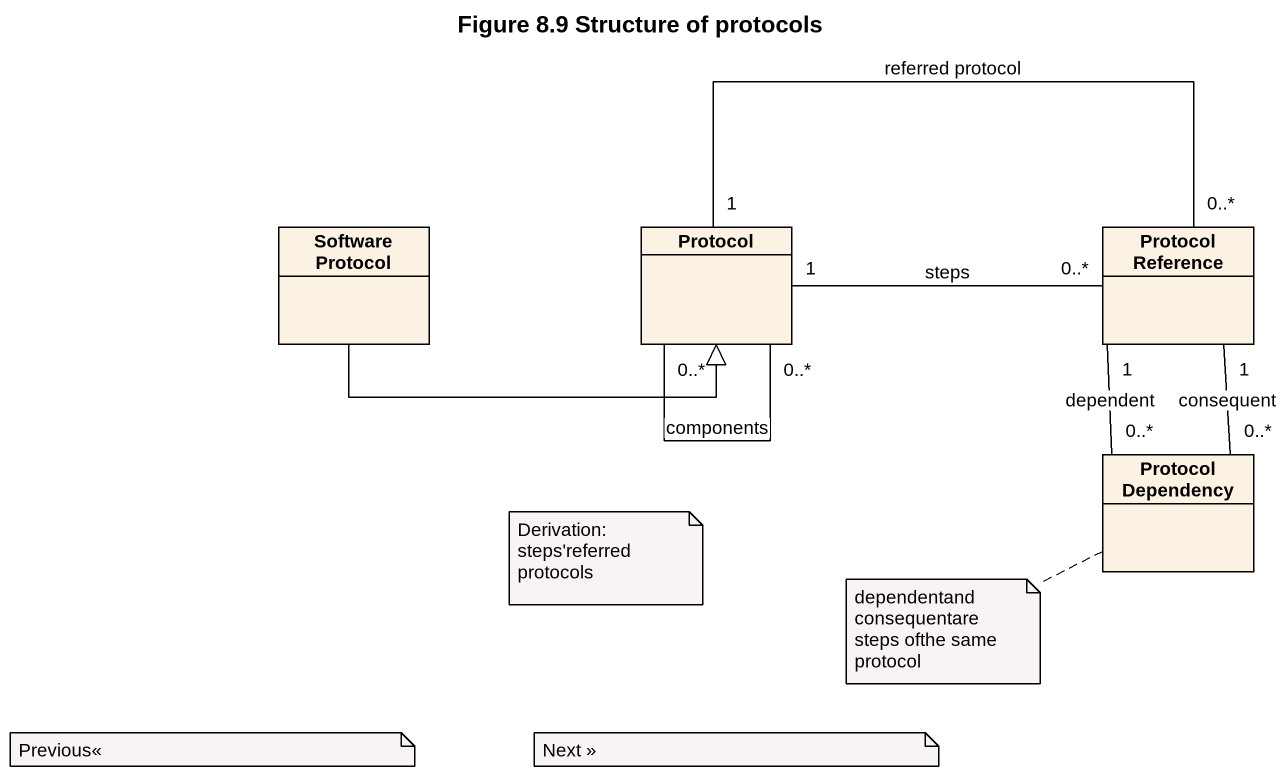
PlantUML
@startuml
title Figure 8.9 Structure of protocols
hide circle
hide empty members
class "Software Protocol" as Software_Protocol
class "Protocol" as Protocol_
class "Protocol Reference" as Protocol_Reference
class "Protocol Dependency" as Protocol_Dependency
Software_Protocol -right-|> Protocol_
Protocol_ "0..*" -- "0..*" Protocol_ : components
Protocol_ "1" -right- "0..*" Protocol_Reference : referred protocol
Protocol_ "1" -right- "0..*" Protocol_Reference : steps
Protocol_Reference "1" -- "0..*" Protocol_Dependency : dependent
Protocol_Reference "1" -- "0..*" Protocol_Dependency : consequent
note as N1
  Derivation:
  steps'referred
  protocols
end note
note left of Protocol_Dependency
  dependentand consequentare
  steps ofthe same protocol
end note
note as N3
  Previous<<
end note
note as N4
  Next >>
end note
@enduml
